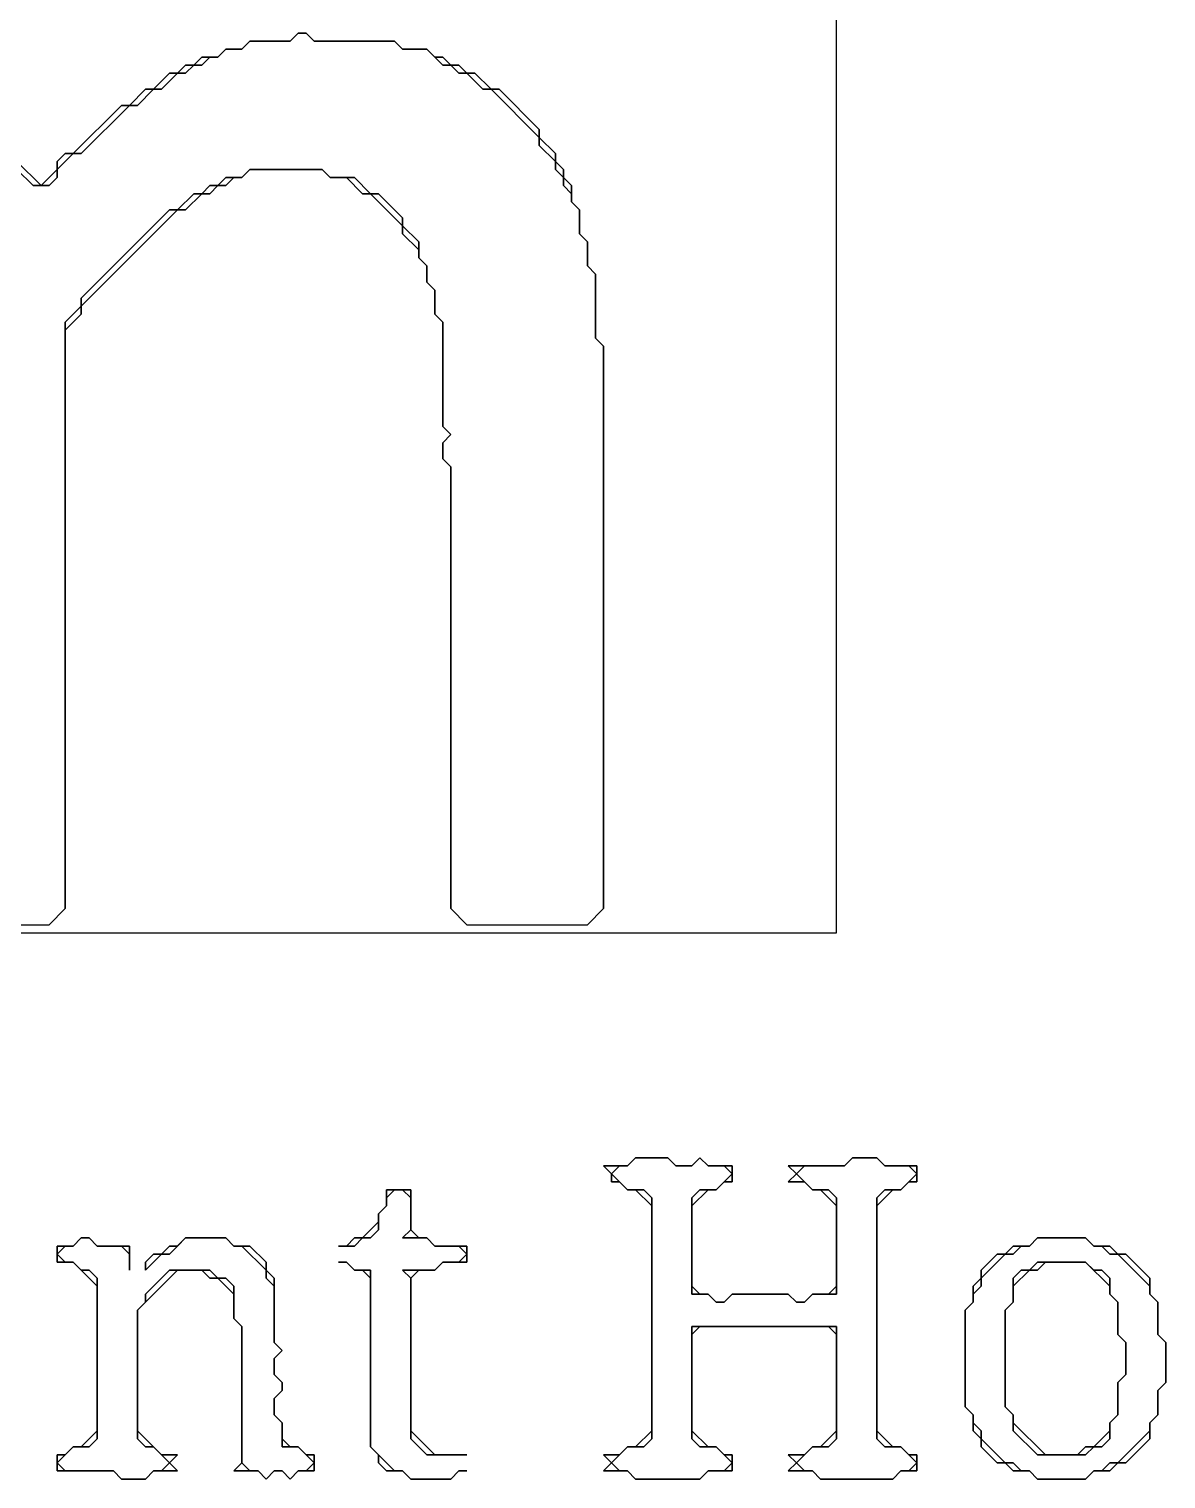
# Model space of a CAD drawing. Header units: millimetres. Extents: x 0 to 11, y 3.2 to 8.5.
# Drawn here: x 2.137 to 3.821, y 3.333 to 5.482 of the extents above; entities that cross this region are included whole.
import ezdxf

# ---------------------------------------------------------------- set-up
doc = ezdxf.new("R2010")
doc.units = ezdxf.units.MM

msp = doc.modelspace()

# ---------------------------------------------------------------- linework, layer by layer
for p, q in [((3.3328, 6.7024), (3.3328, 4.1429)), ((1.9881, 4.1548), (2.1667, 4.1548)), ((2.7857, 4.1548), (2.9643, 4.1548)), ((0.881, 4.1429), (3.3333, 4.1429))]:
    msp.add_line(p, q)
at = {"color": 7, "lineweight": 35}
for p, q in [((2.4524, 5.4524), (2.4643, 5.4643)), ((2.4643, 5.4643), (2.4524, 5.4524)), ((2.4643, 5.4643), (2.5238, 5.4643)), ((2.5238, 5.4643), (2.4643, 5.4643)), ((2.5238, 5.4643), (2.5357, 5.4762)), ((2.5357, 5.4762), (2.5238, 5.4643)), ((2.5357, 5.4762), (2.5476, 5.4762)), ((2.5476, 5.4762), (2.5357, 5.4762)), ((2.5476, 5.4762), (2.5595, 5.4643)), ((2.5595, 5.4643), (2.5476, 5.4762)), ((2.5595, 5.4643), (2.6786, 5.4643)), ((2.6786, 5.4643), (2.5595, 5.4643)), ((2.6786, 5.4643), (2.6905, 5.4524)), ((2.6905, 5.4524), (2.6786, 5.4643)), ((2.3929, 5.4405), (2.381, 5.4286)), ((2.3929, 5.4286), (2.4048, 5.4405)), ((2.4167, 5.4405), (2.3929, 5.4405)), ((2.4048, 5.4405), (2.4167, 5.4405)), ((2.4167, 5.4405), (2.4286, 5.4524)), ((2.4286, 5.4524), (2.4167, 5.4405)), ((2.4286, 5.4524), (2.4524, 5.4524)), ((2.4524, 5.4524), (2.4286, 5.4524)), ((2.6905, 5.4524), (2.7262, 5.4524)), ((2.7262, 5.4524), (2.6905, 5.4524)), ((2.7262, 5.4524), (2.75, 5.4286)), ((2.7381, 5.4405), (2.7262, 5.4524)), ((2.75, 5.4405), (2.7381, 5.4405)), ((2.7619, 5.4286), (2.75, 5.4405)), ((2.3452, 5.4167), (2.3214, 5.3929)), ((2.3333, 5.3929), (2.3571, 5.4167)), ((2.3571, 5.4167), (2.3452, 5.4167)), ((2.369, 5.4286), (2.3571, 5.4167)), ((2.3571, 5.4167), (2.369, 5.4167)), ((2.369, 5.4167), (2.381, 5.4286)), ((2.381, 5.4286), (2.369, 5.4286)), ((2.381, 5.4286), (2.3929, 5.4286)), ((2.75, 5.4286), (2.7619, 5.4286)), ((2.7619, 5.4286), (2.7738, 5.4167)), ((2.7738, 5.4286), (2.7619, 5.4286)), ((2.7857, 5.4167), (2.7738, 5.4286)), ((2.7738, 5.4167), (2.7857, 5.4167)), ((2.7857, 5.4167), (2.8095, 5.3929)), ((2.7976, 5.4167), (2.7857, 5.4167)), ((2.8214, 5.3929), (2.7976, 5.4167)), ((2.3095, 5.3929), (2.2857, 5.369)), ((2.2976, 5.369), (2.3214, 5.3929)), ((2.3214, 5.3929), (2.3095, 5.3929)), ((2.3214, 5.3929), (2.3333, 5.3929)), ((2.8095, 5.3929), (2.8214, 5.3929)), ((2.8214, 5.3929), (2.8929, 5.3214)), ((2.8333, 5.3929), (2.8214, 5.3929)), ((2.8929, 5.3333), (2.8333, 5.3929)), ((2.2738, 5.369), (2.2024, 5.2976)), ((2.2143, 5.2976), (2.2857, 5.369)), ((2.2857, 5.369), (2.2738, 5.369)), ((2.2857, 5.369), (2.2976, 5.369)), ((2.8929, 5.3214), (2.8929, 5.3333)), ((2.8929, 5.3214), (2.8929, 5.3095)), ((2.9167, 5.2976), (2.8929, 5.3214)), ((2.8929, 5.3095), (2.9167, 5.2857)), ((2.1786, 5.2738), (2.2024, 5.2976)), ((2.1905, 5.2976), (2.1786, 5.2857)), ((2.2024, 5.2976), (2.1905, 5.2976)), ((2.2024, 5.2976), (2.2143, 5.2976)), ((2.9167, 5.2857), (2.9167, 5.2976)), ((2.1548, 5.25), (2.119, 5.2857)), ((2.119, 5.2738), (2.1429, 5.25)), ((2.1786, 5.2738), (2.1548, 5.25)), ((2.1786, 5.2857), (2.1786, 5.2738)), ((2.1786, 5.2619), (2.1786, 5.2738)), ((2.4643, 5.2738), (2.4524, 5.2619)), ((2.4524, 5.2619), (2.4643, 5.2738)), ((2.4643, 5.2738), (2.5714, 5.2738)), ((2.5714, 5.2738), (2.4643, 5.2738)), ((2.5714, 5.2738), (2.5833, 5.2619)), ((2.5833, 5.2619), (2.5714, 5.2738)), ((2.9167, 5.2857), (2.9167, 5.2738)), ((2.9286, 5.2738), (2.9167, 5.2857)), ((2.9167, 5.2738), (2.9286, 5.2619)), ((2.9286, 5.2619), (2.9286, 5.2738)), ((2.1429, 5.25), (2.1667, 5.25)), ((2.1667, 5.25), (2.1786, 5.2619)), ((2.4048, 5.25), (2.3929, 5.2381)), ((2.4167, 5.25), (2.4048, 5.25)), ((2.4048, 5.2381), (2.4167, 5.25)), ((2.4286, 5.2619), (2.4167, 5.25)), ((2.4167, 5.25), (2.4286, 5.25)), ((2.4524, 5.2619), (2.4286, 5.2619)), ((2.4286, 5.25), (2.4405, 5.2619)), ((2.4405, 5.2619), (2.4524, 5.2619)), ((2.5833, 5.2619), (2.6071, 5.2619)), ((2.619, 5.2619), (2.5833, 5.2619)), ((2.6071, 5.2619), (2.631, 5.2381)), ((2.6429, 5.2381), (2.619, 5.2619)), ((2.9286, 5.2619), (2.9286, 5.25)), ((2.9405, 5.25), (2.9286, 5.2619)), ((2.9286, 5.25), (2.9405, 5.2381)), ((2.9405, 5.2262), (2.9405, 5.25)), ((2.381, 5.2381), (2.3571, 5.2143)), ((2.369, 5.2143), (2.3929, 5.2381)), ((2.3929, 5.2381), (2.381, 5.2381)), ((2.3929, 5.2381), (2.4048, 5.2381)), ((2.631, 5.2381), (2.6429, 5.2381)), ((2.6429, 5.2381), (2.6905, 5.1905)), ((2.6548, 5.2381), (2.6429, 5.2381)), ((2.6905, 5.2024), (2.6548, 5.2381)), ((2.9405, 5.2381), (2.9405, 5.2262)), ((2.9405, 5.2262), (2.9524, 5.2143)), ((2.9524, 5.2143), (2.9405, 5.2262)), ((2.3452, 5.2143), (2.2143, 5.0833)), ((2.2143, 5.0714), (2.3571, 5.2143)), ((2.3571, 5.2143), (2.3452, 5.2143)), ((2.3571, 5.2143), (2.369, 5.2143)), ((2.6905, 5.1905), (2.6905, 5.2024)), ((2.9524, 5.2143), (2.9524, 5.1786)), ((2.9524, 5.1786), (2.9524, 5.2143)), ((2.6905, 5.1905), (2.6905, 5.1786)), ((2.7143, 5.1667), (2.6905, 5.1905)), ((2.6905, 5.1786), (2.7143, 5.1548)), ((2.7143, 5.1429), (2.7143, 5.1667)), ((2.9524, 5.1786), (2.9643, 5.1667)), ((2.9643, 5.1667), (2.9524, 5.1786)), ((2.9643, 5.1667), (2.9643, 5.131)), ((2.9643, 5.131), (2.9643, 5.1667)), ((2.7143, 5.1548), (2.7143, 5.1429)), ((2.7143, 5.1429), (2.7262, 5.131)), ((2.7262, 5.131), (2.7143, 5.1429)), ((2.7262, 5.131), (2.7262, 5.1071)), ((2.7262, 5.1071), (2.7262, 5.131)), ((2.9643, 5.131), (2.9762, 5.119)), ((2.9762, 5.119), (2.9643, 5.131)), ((2.9762, 5.119), (2.9762, 5.0238)), ((2.9762, 5.0238), (2.9762, 5.119)), ((2.7262, 5.1071), (2.7381, 5.0952)), ((2.7381, 5.0952), (2.7262, 5.1071)), ((2.7381, 5.0952), (2.7381, 5.0595)), ((2.7381, 5.0595), (2.7381, 5.0952)), ((2.2143, 5.0714), (2.1905, 5.0476)), ((2.2143, 5.0833), (2.2143, 5.0714)), ((2.2143, 5.0595), (2.2143, 5.0714)), ((2.1905, 5.0357), (2.2143, 5.0595)), ((2.7381, 5.0595), (2.75, 5.0476)), ((2.75, 5.0476), (2.7381, 5.0595)), ((2.1905, 5.0476), (2.1905, 4.1786)), ((2.1905, 4.1786), (2.1905, 5.0357)), ((2.75, 5.0476), (2.75, 4.8929)), ((2.75, 4.8929), (2.75, 5.0476)), ((2.9762, 5.0238), (2.9881, 5.0119)), ((2.9881, 5.0119), (2.9762, 5.0238)), ((2.9881, 5.0119), (2.9881, 4.1786)), ((2.9881, 4.1786), (2.9881, 5.0119)), ((2.75, 4.8929), (2.7619, 4.881)), ((2.7619, 4.881), (2.75, 4.8929)), ((2.7619, 4.881), (2.75, 4.869)), ((2.75, 4.869), (2.7619, 4.881)), ((2.75, 4.869), (2.75, 4.8452)), ((2.75, 4.8452), (2.75, 4.869)), ((2.75, 4.8452), (2.7619, 4.8333)), ((2.7619, 4.8333), (2.75, 4.8452)), ((2.7619, 4.8333), (2.7619, 4.1786)), ((2.7619, 4.1786), (2.7619, 4.8333)), ((2.1905, 4.1786), (2.1667, 4.1548)), ((2.7619, 4.1786), (2.7857, 4.1548)), ((2.9881, 4.1786), (2.9643, 4.1548)), ((3.0238, 3.7976), (3.0357, 3.8095)), ((3.0357, 3.8095), (3.0238, 3.7976)), ((3.0357, 3.8095), (3.0833, 3.8095)), ((3.0833, 3.8095), (3.0357, 3.8095)), ((3.0833, 3.8095), (3.0952, 3.7976)), ((3.0952, 3.7976), (3.0833, 3.8095)), ((3.119, 3.7976), (3.131, 3.8095)), ((3.131, 3.8095), (3.119, 3.7976)), ((3.131, 3.8095), (3.1429, 3.7976)), ((3.1429, 3.7976), (3.131, 3.8095)), ((3.3452, 3.7976), (3.3571, 3.8095)), ((3.3571, 3.8095), (3.3452, 3.7976)), ((3.3571, 3.8095), (3.3929, 3.8095)), ((3.3929, 3.8095), (3.3571, 3.8095)), ((3.3929, 3.8095), (3.4048, 3.7976)), ((3.4048, 3.7976), (3.3929, 3.8095)), ((3.0238, 3.7976), (2.9881, 3.7976)), ((2.9881, 3.7976), (3, 3.7857)), ((3, 3.7857), (3.0119, 3.7976)), ((3.0238, 3.7619), (3, 3.7857)), ((3, 3.7857), (3, 3.7738)), ((3.0119, 3.7976), (3.0238, 3.7976)), ((3.0952, 3.7976), (3.119, 3.7976)), ((3.119, 3.7976), (3.0952, 3.7976)), ((3.1429, 3.7976), (3.1667, 3.7976)), ((3.1786, 3.7976), (3.1429, 3.7976)), ((3.1786, 3.7857), (3.1548, 3.7619)), ((3.1667, 3.7976), (3.1786, 3.7857)), ((3.1786, 3.7738), (3.1786, 3.7976)), ((3.3452, 3.7976), (3.2619, 3.7976)), ((3.2619, 3.7976), (3.2738, 3.7857)), ((3.2738, 3.7857), (3.2619, 3.7738)), ((3.2738, 3.7857), (3.2857, 3.7976)), ((3.2976, 3.7619), (3.2738, 3.7857)), ((3.2857, 3.7976), (3.3452, 3.7976)), ((3.4048, 3.7976), (3.4405, 3.7976)), ((3.4524, 3.7976), (3.4048, 3.7976)), ((3.4524, 3.7857), (3.4286, 3.7619)), ((3.4405, 3.7976), (3.4524, 3.7857)), ((3.4524, 3.7738), (3.4524, 3.7976)), ((2.6667, 3.7619), (2.6667, 3.7381)), ((2.6667, 3.75), (2.6786, 3.7619)), ((2.7024, 3.7619), (2.6667, 3.7619)), ((2.6786, 3.7619), (2.6905, 3.7619)), ((2.6905, 3.7619), (2.7024, 3.75)), ((2.7024, 3.7024), (2.7024, 3.7619)), ((3, 3.7738), (3.0119, 3.7738)), ((3.0119, 3.7738), (3.0238, 3.7619)), ((3.0476, 3.7619), (3.0238, 3.7619)), ((3.0238, 3.7619), (3.0357, 3.7619)), ((3.0357, 3.7619), (3.0595, 3.7381)), ((3.0595, 3.75), (3.0476, 3.7619)), ((3.131, 3.7619), (3.119, 3.75)), ((3.119, 3.7381), (3.1429, 3.7619)), ((3.1548, 3.7619), (3.131, 3.7619)), ((3.1429, 3.7619), (3.1548, 3.7619)), ((3.1548, 3.7619), (3.1667, 3.7738)), ((3.1667, 3.7738), (3.1786, 3.7738)), ((3.2619, 3.7738), (3.2857, 3.7738)), ((3.2857, 3.7738), (3.2976, 3.7619)), ((3.3214, 3.7619), (3.2976, 3.7619)), ((3.2976, 3.7619), (3.3095, 3.7619)), ((3.3095, 3.7619), (3.3333, 3.7381)), ((3.3333, 3.75), (3.3214, 3.7619)), ((3.4048, 3.7619), (3.3929, 3.75)), ((3.3929, 3.7381), (3.4167, 3.7619)), ((3.4286, 3.7619), (3.4048, 3.7619)), ((3.4167, 3.7619), (3.4286, 3.7619)), ((3.4286, 3.7619), (3.4405, 3.7738)), ((3.4405, 3.7738), (3.4524, 3.7738)), ((2.6667, 3.7381), (2.6667, 3.75)), ((2.7024, 3.75), (2.7024, 3.7024)), ((3.0595, 3.3929), (3.0595, 3.75)), ((3.119, 3.75), (3.119, 3.6071)), ((3.3333, 3.6071), (3.3333, 3.75)), ((3.3929, 3.75), (3.3929, 3.3929)), ((2.6667, 3.7381), (2.6548, 3.7262)), ((2.6548, 3.7262), (2.6667, 3.7381)), ((2.6548, 3.7262), (2.6548, 3.7143)), ((2.6548, 3.7024), (2.6548, 3.7262)), ((3.0595, 3.7381), (3.0595, 3.4048)), ((3.119, 3.619), (3.119, 3.7381)), ((3.3333, 3.7381), (3.3333, 3.619)), ((3.3929, 3.4048), (3.3929, 3.7381)), ((2.6548, 3.7143), (2.631, 3.6905)), ((2.6429, 3.6905), (2.6548, 3.7024)), ((2.7024, 3.7024), (2.6905, 3.6905)), ((2.7143, 3.6905), (2.7024, 3.7024)), ((2.2024, 3.6786), (2.1786, 3.6786)), ((2.1786, 3.6786), (2.1786, 3.6548)), ((2.1786, 3.6667), (2.1905, 3.6786)), ((2.1905, 3.6786), (2.2024, 3.6786)), ((2.2143, 3.6905), (2.2024, 3.6786)), ((2.2024, 3.6786), (2.2143, 3.6905)), ((2.2143, 3.6905), (2.2262, 3.6905)), ((2.2262, 3.6905), (2.2143, 3.6905)), ((2.2262, 3.6905), (2.2381, 3.6786)), ((2.2381, 3.6786), (2.2262, 3.6905)), ((2.2381, 3.6786), (2.2738, 3.6786)), ((2.2857, 3.6786), (2.2381, 3.6786)), ((2.2738, 3.6786), (2.2857, 3.6667)), ((2.2857, 3.6429), (2.2857, 3.6786)), ((2.3452, 3.6786), (2.3333, 3.6667)), ((2.3452, 3.6667), (2.369, 3.6905)), ((2.3571, 3.6786), (2.3452, 3.6786)), ((2.369, 3.6905), (2.3571, 3.6786)), ((2.4286, 3.6905), (2.369, 3.6905)), ((2.369, 3.6905), (2.4286, 3.6905)), ((2.4405, 3.6786), (2.4286, 3.6905)), ((2.4286, 3.6905), (2.4405, 3.6786)), ((2.4643, 3.6786), (2.4405, 3.6786)), ((2.4405, 3.6786), (2.4524, 3.6786)), ((2.4524, 3.6786), (2.4881, 3.6429)), ((2.4881, 3.6548), (2.4643, 3.6786)), ((2.6071, 3.6786), (2.5952, 3.6786)), ((2.5952, 3.6786), (2.619, 3.6786)), ((2.619, 3.6905), (2.6071, 3.6786)), ((2.631, 3.6905), (2.619, 3.6905)), ((2.619, 3.6786), (2.631, 3.6905)), ((2.631, 3.6905), (2.6429, 3.6905)), ((2.6905, 3.6905), (2.7262, 3.6905)), ((2.7262, 3.6905), (2.7143, 3.6905)), ((2.7262, 3.6905), (2.7381, 3.6786)), ((2.7381, 3.6786), (2.7262, 3.6905)), ((2.7381, 3.6786), (2.7738, 3.6786)), ((2.7857, 3.6786), (2.7381, 3.6786)), ((2.7738, 3.6786), (2.7857, 3.6667)), ((2.7857, 3.6548), (2.7857, 3.6786)), ((3.5952, 3.6786), (3.5833, 3.6667)), ((3.5952, 3.6667), (3.6071, 3.6786)), ((3.619, 3.6786), (3.5952, 3.6786)), ((3.6071, 3.6786), (3.619, 3.6786)), ((3.619, 3.6786), (3.631, 3.6905)), ((3.631, 3.6905), (3.619, 3.6786)), ((3.631, 3.6905), (3.7024, 3.6905)), ((3.7024, 3.6905), (3.631, 3.6905)), ((3.7024, 3.6905), (3.7143, 3.6786)), ((3.7143, 3.6786), (3.7024, 3.6905)), ((3.7143, 3.6786), (3.7262, 3.6786)), ((3.7381, 3.6786), (3.7143, 3.6786)), ((3.7262, 3.6786), (3.7381, 3.6667)), ((3.75, 3.6667), (3.7381, 3.6786)), ((2.1905, 3.6548), (2.1786, 3.6667)), ((2.1786, 3.6548), (2.2024, 3.6548)), ((2.2024, 3.6548), (2.1905, 3.6548)), ((2.2024, 3.6548), (2.2381, 3.619)), ((2.2143, 3.6429), (2.2024, 3.6548)), ((2.2857, 3.6667), (2.2857, 3.6429)), ((2.3214, 3.6667), (2.3095, 3.6548)), ((2.3095, 3.6429), (2.3333, 3.6667)), ((2.3095, 3.6548), (2.3095, 3.6429)), ((2.3333, 3.6667), (2.3214, 3.6667)), ((2.3333, 3.6667), (2.3452, 3.6667)), ((2.4881, 3.6429), (2.4881, 3.6548)), ((2.5952, 3.6548), (2.6071, 3.6548)), ((2.6071, 3.6548), (2.5952, 3.6548)), ((2.6071, 3.6548), (2.619, 3.6429)), ((2.619, 3.6429), (2.6071, 3.6548)), ((2.75, 3.6548), (2.7381, 3.6429)), ((2.7381, 3.6429), (2.75, 3.6548)), ((2.7738, 3.6548), (2.75, 3.6548)), ((2.75, 3.6548), (2.7857, 3.6548)), ((2.7857, 3.6667), (2.7738, 3.6548)), ((3.5476, 3.631), (3.5833, 3.6667)), ((3.5714, 3.6667), (3.5476, 3.6429)), ((3.5833, 3.6667), (3.5714, 3.6667)), ((3.5833, 3.6667), (3.5952, 3.6667)), ((3.631, 3.6548), (3.619, 3.6429)), ((3.631, 3.6429), (3.6429, 3.6548)), ((3.7024, 3.6548), (3.631, 3.6548)), ((3.6429, 3.6548), (3.7024, 3.6548)), ((3.7024, 3.6548), (3.7381, 3.619)), ((3.7143, 3.6429), (3.7024, 3.6548)), ((3.7381, 3.6667), (3.75, 3.6667)), ((3.75, 3.6667), (3.7976, 3.619)), ((3.7619, 3.6667), (3.75, 3.6667)), ((3.7976, 3.631), (3.7619, 3.6667)), ((2.2262, 3.6429), (2.2143, 3.6429)), ((2.2381, 3.631), (2.2262, 3.6429)), ((2.2976, 3.5833), (2.3571, 3.6429)), ((2.3452, 3.6429), (2.3095, 3.6071)), ((2.4048, 3.6429), (2.3452, 3.6429)), ((2.3571, 3.6429), (2.3929, 3.6429)), ((2.3929, 3.6429), (2.4048, 3.631)), ((2.4167, 3.631), (2.4048, 3.6429)), ((2.5, 3.631), (2.4881, 3.6429)), ((2.4881, 3.6429), (2.4881, 3.631)), ((2.619, 3.6429), (2.631, 3.6429)), ((2.6429, 3.6429), (2.619, 3.6429)), ((2.631, 3.6429), (2.6429, 3.631)), ((2.6429, 3.381), (2.6429, 3.6429)), ((2.7381, 3.6429), (2.6905, 3.6429)), ((2.6905, 3.6429), (2.7024, 3.631)), ((2.7024, 3.631), (2.7143, 3.6429)), ((2.7143, 3.6429), (2.7381, 3.6429)), ((3.5476, 3.6429), (3.5476, 3.631)), ((3.5952, 3.619), (3.619, 3.6429)), ((3.6071, 3.6429), (3.5952, 3.631)), ((3.619, 3.6429), (3.6071, 3.6429)), ((3.619, 3.6429), (3.631, 3.6429)), ((3.7262, 3.6429), (3.7143, 3.6429)), ((3.7381, 3.631), (3.7262, 3.6429)), ((2.2381, 3.3929), (2.2381, 3.631)), ((2.2381, 3.619), (2.2381, 3.4048)), ((2.4048, 3.631), (2.4167, 3.631)), ((2.4167, 3.631), (2.4405, 3.6071)), ((2.4286, 3.631), (2.4167, 3.631)), ((2.4405, 3.619), (2.4286, 3.631)), ((2.4405, 3.5714), (2.4405, 3.619)), ((2.4881, 3.631), (2.5, 3.619)), ((2.5, 3.5357), (2.5, 3.631)), ((2.5, 3.619), (2.5, 3.5357)), ((2.6429, 3.631), (2.6429, 3.381)), ((2.7024, 3.631), (2.7024, 3.3929)), ((2.7024, 3.4048), (2.7024, 3.631)), ((3.131, 3.6071), (3.119, 3.619)), ((3.3333, 3.619), (3.3214, 3.6071)), ((3.5476, 3.631), (3.5357, 3.619)), ((3.5357, 3.6071), (3.5476, 3.619)), ((3.5357, 3.619), (3.5357, 3.5952)), ((3.5476, 3.619), (3.5476, 3.631)), ((3.5952, 3.631), (3.5952, 3.5952)), ((3.5952, 3.5952), (3.5952, 3.619)), ((3.7381, 3.6071), (3.7381, 3.631)), ((3.7381, 3.619), (3.7381, 3.6071)), ((3.7976, 3.6071), (3.7976, 3.631)), ((3.7976, 3.619), (3.7976, 3.6071)), ((2.3095, 3.5952), (2.2976, 3.5833)), ((2.3095, 3.6071), (2.3095, 3.5952)), ((2.4405, 3.6071), (2.4405, 3.5714)), ((3.119, 3.6071), (3.1429, 3.6071)), ((3.1429, 3.6071), (3.131, 3.6071)), ((3.1429, 3.6071), (3.1548, 3.5952)), ((3.1548, 3.5952), (3.1429, 3.6071)), ((3.1548, 3.5952), (3.1667, 3.5952)), ((3.1667, 3.5952), (3.1548, 3.5952)), ((3.1667, 3.5952), (3.1786, 3.6071)), ((3.1786, 3.6071), (3.1667, 3.5952)), ((3.1786, 3.6071), (3.2619, 3.6071)), ((3.2619, 3.6071), (3.1786, 3.6071)), ((3.2619, 3.6071), (3.2738, 3.5952)), ((3.2738, 3.5952), (3.2619, 3.6071)), ((3.2738, 3.5952), (3.2857, 3.5952)), ((3.2857, 3.5952), (3.2738, 3.5952)), ((3.2857, 3.5952), (3.2976, 3.6071)), ((3.2976, 3.6071), (3.2857, 3.5952)), ((3.2976, 3.6071), (3.3333, 3.6071)), ((3.3214, 3.6071), (3.2976, 3.6071)), ((3.5238, 3.5833), (3.5357, 3.5952)), ((3.5357, 3.5952), (3.5238, 3.5833)), ((3.5357, 3.5952), (3.5357, 3.6071)), ((3.5833, 3.5833), (3.5952, 3.5952)), ((3.5952, 3.5952), (3.5833, 3.5833)), ((3.7381, 3.6071), (3.75, 3.5952)), ((3.75, 3.5952), (3.7381, 3.6071)), ((3.75, 3.5952), (3.75, 3.5476)), ((3.75, 3.5476), (3.75, 3.5952)), ((3.7976, 3.6071), (3.8095, 3.5952)), ((3.8095, 3.5952), (3.7976, 3.6071)), ((3.8095, 3.5952), (3.8095, 3.5476)), ((3.8095, 3.5476), (3.8095, 3.5952)), ((2.2976, 3.4048), (2.2976, 3.5833)), ((2.2976, 3.5833), (2.2976, 3.3929)), ((2.4405, 3.5714), (2.4524, 3.5595)), ((2.4524, 3.5595), (2.4405, 3.5714)), ((3.5238, 3.4405), (3.5238, 3.5833)), ((3.5238, 3.5833), (3.5238, 3.4405)), ((3.5833, 3.4405), (3.5833, 3.5833)), ((3.5833, 3.5833), (3.5833, 3.4405)), ((2.4524, 3.5595), (2.4524, 3.3571)), ((2.4524, 3.3571), (2.4524, 3.5595)), ((3.3333, 3.5595), (3.119, 3.5595)), ((3.119, 3.5595), (3.119, 3.3929)), ((3.119, 3.5476), (3.131, 3.5595)), ((3.119, 3.4048), (3.119, 3.5476)), ((3.131, 3.5595), (3.3214, 3.5595)), ((3.3214, 3.5595), (3.3333, 3.5476)), ((3.3333, 3.3929), (3.3333, 3.5595)), ((3.3333, 3.5476), (3.3333, 3.4048)), ((3.75, 3.5476), (3.7619, 3.5357)), ((3.7619, 3.5357), (3.75, 3.5476)), ((3.8095, 3.5476), (3.8214, 3.5357)), ((3.8214, 3.5357), (3.8095, 3.5476)), ((2.5119, 3.5238), (2.5, 3.5357)), ((2.5, 3.5357), (2.5119, 3.5238)), ((3.7619, 3.5357), (3.7619, 3.4881)), ((3.7619, 3.4881), (3.7619, 3.5357)), ((3.8214, 3.5357), (3.8214, 3.4762)), ((3.8214, 3.4762), (3.8214, 3.5357)), ((2.5, 3.5119), (2.5119, 3.5238)), ((2.5119, 3.5238), (2.5, 3.5119)), ((2.5, 3.4881), (2.5, 3.5119)), ((2.5, 3.5119), (2.5, 3.4881)), ((2.5119, 3.4762), (2.5, 3.4881)), ((2.5, 3.4881), (2.5119, 3.4762)), ((3.7619, 3.4881), (3.75, 3.4762)), ((3.75, 3.4762), (3.7619, 3.4881)), ((2.5, 3.4524), (2.5119, 3.4643)), ((2.5119, 3.4643), (2.5, 3.4524)), ((2.5119, 3.4643), (2.5119, 3.4762)), ((2.5119, 3.4762), (2.5119, 3.4643)), ((3.75, 3.4762), (3.75, 3.4286)), ((3.75, 3.4286), (3.75, 3.4762)), ((3.8214, 3.4762), (3.8095, 3.4643)), ((3.8095, 3.4643), (3.8214, 3.4762)), ((3.8095, 3.4643), (3.8095, 3.4286)), ((3.8095, 3.4286), (3.8095, 3.4643)), ((2.5, 3.4286), (2.5, 3.4524)), ((2.5, 3.4524), (2.5, 3.4286)), ((3.5357, 3.4286), (3.5238, 3.4405)), ((3.5238, 3.4405), (3.5357, 3.4286)), ((3.5952, 3.4286), (3.5833, 3.4405)), ((3.5833, 3.4405), (3.5952, 3.4286)), ((2.5119, 3.4167), (2.5, 3.4286)), ((2.5, 3.4286), (2.5119, 3.4167)), ((2.5119, 3.3929), (2.5119, 3.4167)), ((2.5119, 3.4167), (2.5119, 3.381)), ((3.5357, 3.4167), (3.5357, 3.4286)), ((3.5357, 3.4286), (3.5357, 3.4048)), ((3.5476, 3.4048), (3.5357, 3.4167)), ((3.5952, 3.4167), (3.5952, 3.4286)), ((3.5952, 3.4286), (3.5952, 3.4048)), ((3.6429, 3.369), (3.5952, 3.4167)), ((3.75, 3.4286), (3.7381, 3.4167)), ((3.7381, 3.4167), (3.75, 3.4286)), ((3.7381, 3.4167), (3.7381, 3.4048)), ((3.7381, 3.3929), (3.7381, 3.4167)), ((3.8095, 3.4286), (3.7976, 3.4167)), ((3.7976, 3.4167), (3.8095, 3.4286)), ((3.7976, 3.4167), (3.7976, 3.4048)), ((3.7976, 3.3929), (3.7976, 3.4167)), ((2.2381, 3.4048), (2.2143, 3.381)), ((2.3333, 3.369), (2.2976, 3.4048)), ((2.7381, 3.369), (2.7024, 3.4048)), ((3.0595, 3.4048), (3.0357, 3.381)), ((3.1429, 3.381), (3.119, 3.4048)), ((3.3333, 3.4048), (3.3095, 3.381)), ((3.4167, 3.381), (3.3929, 3.4048)), ((3.5357, 3.4048), (3.5476, 3.3929)), ((3.5476, 3.3929), (3.5476, 3.4048)), ((3.5952, 3.4048), (3.631, 3.369)), ((3.7381, 3.4048), (3.7143, 3.381)), ((3.7976, 3.4048), (3.75, 3.3571)), ((2.1786, 3.3571), (2.2024, 3.381)), ((2.2024, 3.381), (2.1905, 3.369)), ((2.2143, 3.381), (2.2024, 3.381)), ((2.2024, 3.381), (2.2262, 3.381)), ((2.2262, 3.381), (2.2381, 3.3929)), ((2.2976, 3.3929), (2.3095, 3.381)), ((2.3095, 3.381), (2.3214, 3.381)), ((2.3214, 3.381), (2.3452, 3.3571)), ((2.5238, 3.381), (2.5119, 3.3929)), ((2.5119, 3.381), (2.5357, 3.381)), ((2.5357, 3.381), (2.5238, 3.381)), ((2.5476, 3.369), (2.5357, 3.381)), ((2.5357, 3.381), (2.5595, 3.3571)), ((2.6429, 3.381), (2.6548, 3.369)), ((2.6786, 3.3452), (2.6429, 3.381)), ((2.7024, 3.3929), (2.7262, 3.369)), ((3, 3.3571), (3.0238, 3.381)), ((3.0238, 3.381), (3.0119, 3.369)), ((3.0238, 3.381), (3.0476, 3.381)), ((3.0357, 3.381), (3.0238, 3.381)), ((3.0476, 3.381), (3.0595, 3.3929)), ((3.119, 3.3929), (3.131, 3.381)), ((3.131, 3.381), (3.1548, 3.381)), ((3.1548, 3.381), (3.1429, 3.381)), ((3.1548, 3.381), (3.1786, 3.3571)), ((3.1667, 3.369), (3.1548, 3.381)), ((3.2738, 3.3571), (3.2976, 3.381)), ((3.2976, 3.381), (3.2857, 3.369)), ((3.2976, 3.381), (3.3214, 3.381)), ((3.3095, 3.381), (3.2976, 3.381)), ((3.3214, 3.381), (3.3333, 3.3929)), ((3.3929, 3.3929), (3.4048, 3.381)), ((3.4048, 3.381), (3.4286, 3.381)), ((3.4286, 3.381), (3.4167, 3.381)), ((3.4286, 3.381), (3.4524, 3.3571)), ((3.4405, 3.369), (3.4286, 3.381)), ((3.5833, 3.3571), (3.5476, 3.3929)), ((3.5476, 3.3929), (3.5476, 3.381)), ((3.5476, 3.381), (3.5714, 3.3571)), ((3.7024, 3.381), (3.6905, 3.369)), ((3.7143, 3.381), (3.7024, 3.381)), ((3.7024, 3.369), (3.7143, 3.381)), ((3.7143, 3.381), (3.7262, 3.381)), ((3.7262, 3.381), (3.7381, 3.3929)), ((3.7619, 3.3571), (3.7976, 3.3929)), ((2.1905, 3.369), (2.1786, 3.369)), ((2.1786, 3.369), (2.1786, 3.3452)), ((2.1905, 3.3452), (2.1786, 3.3571)), ((2.3571, 3.369), (2.3333, 3.369)), ((2.3452, 3.3571), (2.3333, 3.3452)), ((2.3452, 3.3571), (2.3571, 3.369)), ((2.3571, 3.3452), (2.3452, 3.3571)), ((2.4524, 3.3571), (2.4405, 3.3452)), ((2.4643, 3.3452), (2.4524, 3.3571)), ((2.5595, 3.369), (2.5476, 3.369)), ((2.5595, 3.3571), (2.5476, 3.3452)), ((2.5595, 3.3452), (2.5595, 3.369)), ((2.6548, 3.369), (2.6548, 3.3571)), ((2.6548, 3.3571), (2.6667, 3.3452)), ((2.7262, 3.369), (2.7857, 3.369)), ((2.7857, 3.369), (2.7381, 3.369)), ((3.0119, 3.369), (2.9881, 3.369)), ((2.9881, 3.369), (3, 3.3571)), ((3, 3.3571), (2.9881, 3.3452)), ((3.0119, 3.3452), (3, 3.3571)), ((3.1786, 3.369), (3.1667, 3.369)), ((3.1786, 3.3571), (3.1667, 3.3452)), ((3.1786, 3.3452), (3.1786, 3.369)), ((3.2857, 3.369), (3.2619, 3.369)), ((3.2619, 3.369), (3.2738, 3.3571)), ((3.2738, 3.3571), (3.2619, 3.3452)), ((3.2857, 3.3452), (3.2738, 3.3571)), ((3.4524, 3.369), (3.4405, 3.369)), ((3.4524, 3.3571), (3.4405, 3.3452)), ((3.4524, 3.3452), (3.4524, 3.369)), ((3.5714, 3.3571), (3.5833, 3.3571)), ((3.5952, 3.3571), (3.5833, 3.3571)), ((3.5833, 3.3571), (3.5952, 3.3452)), ((3.6071, 3.3452), (3.5952, 3.3571)), ((3.631, 3.369), (3.7024, 3.369)), ((3.6905, 3.369), (3.6429, 3.369)), ((3.7381, 3.3571), (3.7262, 3.3452)), ((3.75, 3.3571), (3.7381, 3.3571)), ((3.7381, 3.3452), (3.75, 3.3571)), ((3.75, 3.3571), (3.7619, 3.3571)), ((2.1786, 3.3452), (2.2619, 3.3452)), ((2.2619, 3.3452), (2.1905, 3.3452)), ((2.2619, 3.3452), (2.2738, 3.3333)), ((2.2738, 3.3333), (2.2619, 3.3452)), ((2.2738, 3.3333), (2.3095, 3.3333)), ((2.3095, 3.3333), (2.2738, 3.3333)), ((2.3095, 3.3333), (2.3214, 3.3452)), ((2.3214, 3.3452), (2.3095, 3.3333)), ((2.3214, 3.3452), (2.3571, 3.3452)), ((2.3333, 3.3452), (2.3214, 3.3452)), ((2.4405, 3.3452), (2.4762, 3.3452)), ((2.4762, 3.3452), (2.4643, 3.3452)), ((2.4762, 3.3452), (2.4881, 3.3333)), ((2.4881, 3.3333), (2.4762, 3.3452)), ((2.4881, 3.3333), (2.5, 3.3452)), ((2.5, 3.3452), (2.4881, 3.3333)), ((2.5, 3.3452), (2.5119, 3.3452)), ((2.5119, 3.3452), (2.5, 3.3452)), ((2.5119, 3.3452), (2.5238, 3.3333)), ((2.5238, 3.3333), (2.5119, 3.3452)), ((2.5238, 3.3333), (2.5357, 3.3452)), ((2.5357, 3.3452), (2.5238, 3.3333)), ((2.5357, 3.3452), (2.5595, 3.3452)), ((2.5476, 3.3452), (2.5357, 3.3452)), ((2.6667, 3.3452), (2.6905, 3.3452)), ((2.6905, 3.3452), (2.6786, 3.3452)), ((2.6905, 3.3452), (2.7024, 3.3333)), ((2.7024, 3.3333), (2.6905, 3.3452)), ((2.7024, 3.3333), (2.7619, 3.3333)), ((2.7619, 3.3333), (2.7024, 3.3333)), ((2.7619, 3.3333), (2.7738, 3.3452)), ((2.7738, 3.3452), (2.7619, 3.3333)), ((2.7738, 3.3452), (2.7857, 3.3452)), ((2.7857, 3.3452), (2.7738, 3.3452)), ((2.9881, 3.3452), (3.0238, 3.3452)), ((3.0238, 3.3452), (3.0119, 3.3452)), ((3.0357, 3.3333), (3.0238, 3.3452)), ((3.0238, 3.3452), (3.0357, 3.3333)), ((3.131, 3.3333), (3.0357, 3.3333)), ((3.0357, 3.3333), (3.131, 3.3333)), ((3.1429, 3.3452), (3.131, 3.3333)), ((3.131, 3.3333), (3.1429, 3.3452)), ((3.1667, 3.3452), (3.1429, 3.3452)), ((3.1429, 3.3452), (3.1786, 3.3452)), ((3.2619, 3.3452), (3.2976, 3.3452)), ((3.2976, 3.3452), (3.2857, 3.3452)), ((3.3095, 3.3333), (3.2976, 3.3452)), ((3.2976, 3.3452), (3.3095, 3.3333)), ((3.4167, 3.3333), (3.3095, 3.3333)), ((3.3095, 3.3333), (3.4167, 3.3333)), ((3.4286, 3.3452), (3.4167, 3.3333)), ((3.4167, 3.3333), (3.4286, 3.3452)), ((3.4405, 3.3452), (3.4286, 3.3452)), ((3.4286, 3.3452), (3.4524, 3.3452)), ((3.5952, 3.3452), (3.619, 3.3452)), ((3.619, 3.3452), (3.6071, 3.3452)), ((3.631, 3.3333), (3.619, 3.3452)), ((3.619, 3.3452), (3.631, 3.3333)), ((3.7024, 3.3333), (3.631, 3.3333)), ((3.631, 3.3333), (3.7024, 3.3333)), ((3.7143, 3.3452), (3.7024, 3.3333)), ((3.7024, 3.3333), (3.7143, 3.3452)), ((3.7262, 3.3452), (3.7143, 3.3452)), ((3.7143, 3.3452), (3.7381, 3.3452))]:
    msp.add_line(p, q, dxfattribs=at)

doc.saveas('drawing.dxf')
